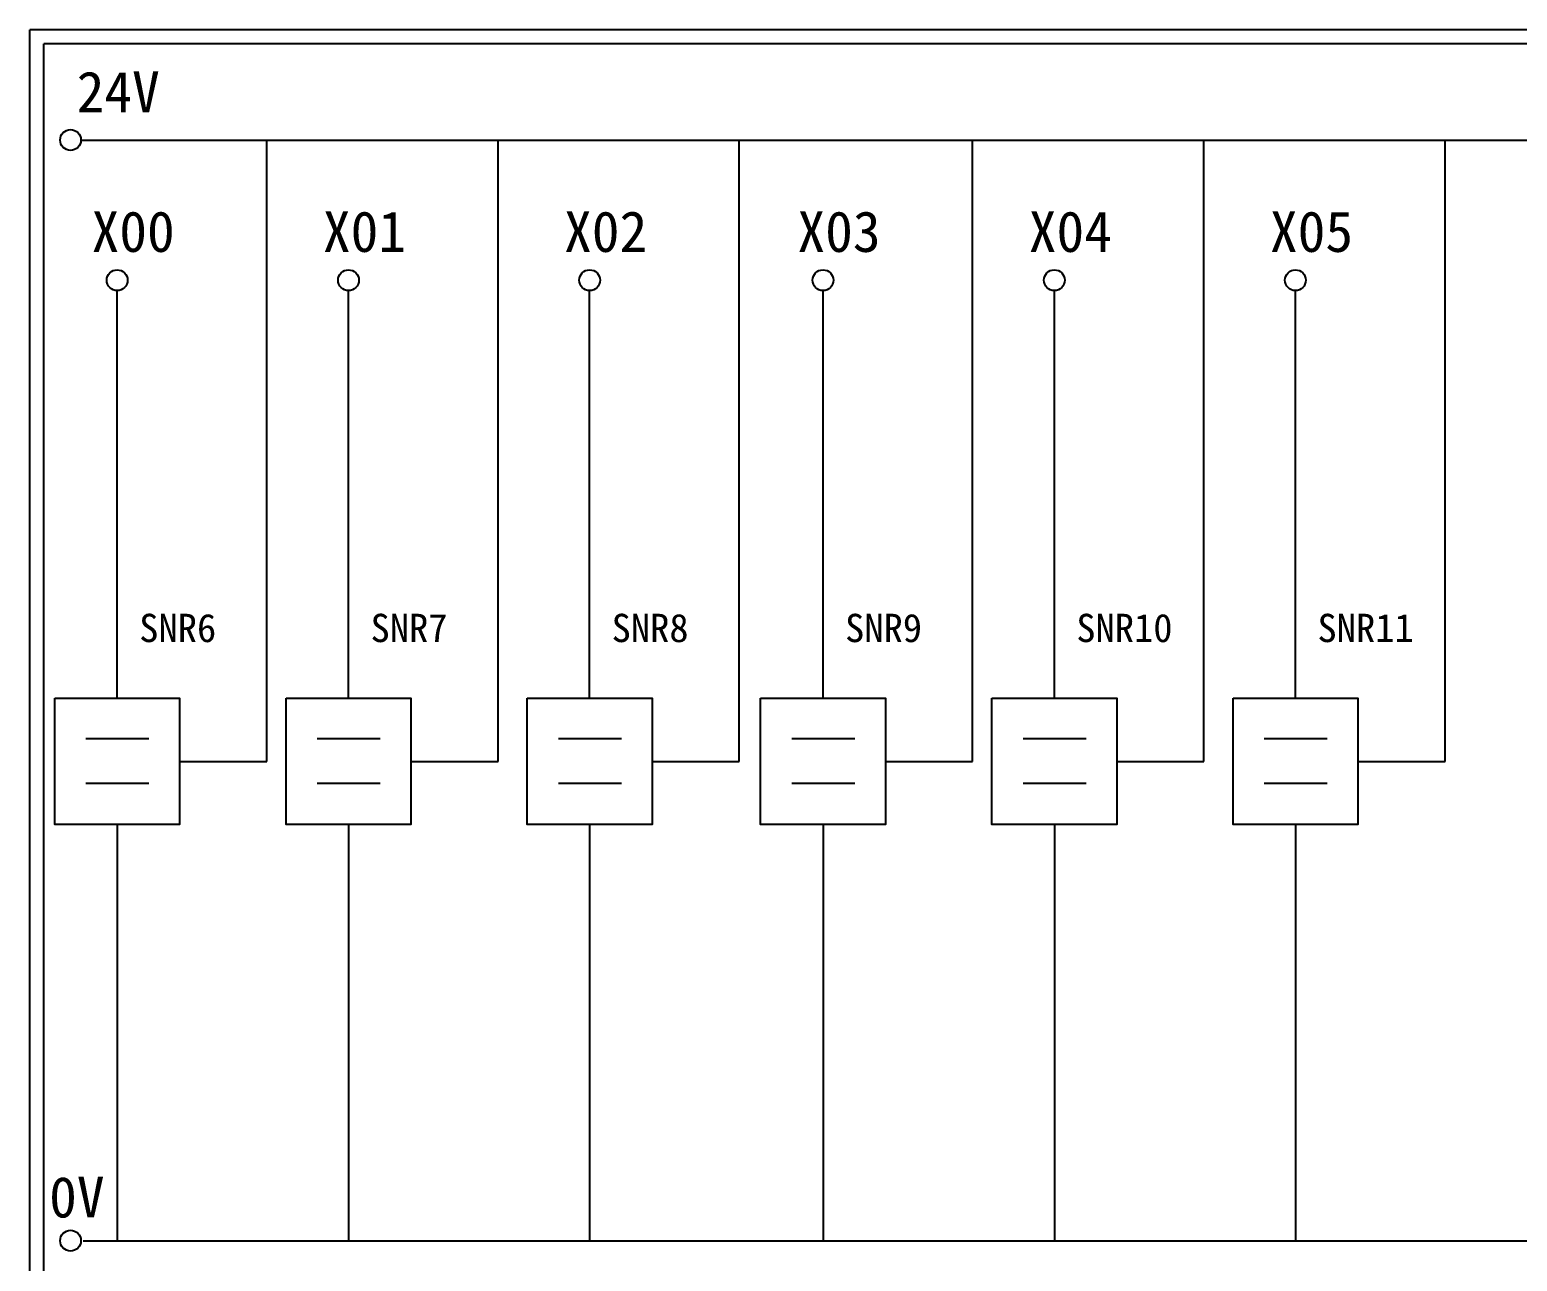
# Model space of a CAD drawing. Extents: x 278 to 565, y 282 to 486.
# Drawn here: x 278 to 409.4, y 376.8 to 485.6 of the extents above; entities that cross this region are included whole.
import ezdxf

# ---------------------------------------------------------------- set-up
doc = ezdxf.new("R2010")
doc.units = 0
doc.layers.get('0').update_dxf_attribs({"linetype": 'CONTINUOUS'})
doc.layers.add('圖框層', color=7, linetype='CONTINUOUS')
doc.layers.add('標尺寸層', color=3, linetype='CONTINUOUS')
doc.styles.add('STSL', font='KAIU.TTF')

msp = doc.modelspace()

# ---------------------------------------------------------------- linework, layer by layer
for p, q in [((298.95, 420.97), (298.95, 475.88)), ((319.38, 420.97), (319.38, 475.88)), ((340.69, 420.97), (340.69, 475.88)), ((361.31, 420.97), (361.31, 475.88)), ((381.75, 420.97), (381.75, 475.88)), ((403.06, 420.97), (403.06, 475.88)), ((285.72, 426.55), (285.72, 462.57)), ((306.16, 426.55), (306.16, 462.57)), ((327.47, 426.55), (327.47, 462.57)), ((348.09, 426.55), (348.09, 462.57)), ((368.53, 426.55), (368.53, 462.57)), ((389.83, 426.55), (389.83, 462.57)), ((291.24, 420.97), (298.95, 420.97)), ((311.67, 420.97), (319.38, 420.97)), ((332.98, 420.97), (340.69, 420.97)), ((353.6, 420.97), (361.31, 420.97)), ((374.04, 420.97), (381.75, 420.97)), ((395.35, 420.97), (403.06, 420.97)), ((285.72, 415.39), (285.72, 378.61)), ((306.16, 415.39), (306.16, 378.61)), ((327.47, 415.39), (327.47, 378.61)), ((348.09, 415.39), (348.09, 378.61)), ((368.53, 415.39), (368.53, 378.61)), ((389.83, 415.39), (389.83, 378.61))]:
    msp.add_line(p, q)
for points in [[(280.21, 426.55), (291.24, 426.55), (291.24, 415.39), (280.21, 415.39)], [(300.65, 426.55), (311.67, 426.55), (311.67, 415.39), (300.65, 415.39)], [(321.95, 426.55), (332.98, 426.55), (332.98, 415.39), (321.95, 415.39)], [(342.58, 426.55), (353.6, 426.55), (353.6, 415.39), (342.58, 415.39)], [(363.01, 426.55), (374.04, 426.55), (374.04, 415.39), (363.01, 415.39)], [(384.32, 426.55), (395.35, 426.55), (395.35, 415.39), (384.32, 415.39)]]:
    msp.add_lwpolyline(points, close=True)
at = {"layer": '圖框層', "color": 7}
for p, q in [((565, 485.62), (278, 485.62)), ((278, 281.66), (278, 485.62)), ((563.75, 484.37), (279.25, 484.37)), ((279.25, 282.91), (279.25, 484.37))]:
    msp.add_line(p, q, dxfattribs=at)
at = {"layer": '標尺寸層', "color": 7}
for p, q in [((282.52, 475.88), (560.11, 475.88)), ((282.96, 423), (288.53, 423)), ((303.4, 423), (308.97, 423)), ((324.71, 423), (330.27, 423)), ((345.33, 423), (350.9, 423)), ((365.77, 423), (371.33, 423)), ((387.07, 423), (392.64, 423)), ((282.96, 419.03), (288.53, 419.03)), ((303.4, 419.03), (308.97, 419.03)), ((324.71, 419.03), (330.27, 419.03)), ((345.33, 419.03), (350.9, 419.03)), ((365.77, 419.03), (371.33, 419.03)), ((387.07, 419.03), (392.64, 419.03)), ((282.73, 378.61), (560.6, 378.61))]:
    msp.add_line(p, q, dxfattribs=at)
for centre in [(281.6, 475.88), (285.72, 463.49), (306.16, 463.49), (327.47, 463.49), (348.09, 463.49), (368.53, 463.49), (389.83, 463.49), (281.6, 378.61)]:
    msp.add_circle(centre, 0.92, dxfattribs=at)

# ---------------------------------------------------------------- texts
at = {"layer": '圖框層', "color": 4, "style": 'STSL'}
for s, height, p in [('24V', 3.6, (282.14, 478.34)), ('X00', 3.6, (283.46, 465.99)), ('X01', 3.6, (303.9, 465.99)), ('X02', 3.6, (325.21, 465.99)), ('X03', 3.6, (345.83, 465.99)), ('X04', 3.6, (366.27, 465.99)), ('X05', 3.6, (387.58, 465.99)), ('SNR6', 2.5, (287.67, 431.51)), ('SNR7', 2.5, (308.11, 431.51)), ('SNR8', 2.5, (329.41, 431.51)), ('SNR9', 2.5, (350.04, 431.51)), ('SNR10', 2.5, (370.47, 431.51)), ('SNR11', 2.5, (391.78, 431.51)), ('0V', 3.6, (279.71, 380.66))]:
    msp.add_text(s, height=height, dxfattribs=at).set_placement(p)

doc.saveas('drawing.dxf')
